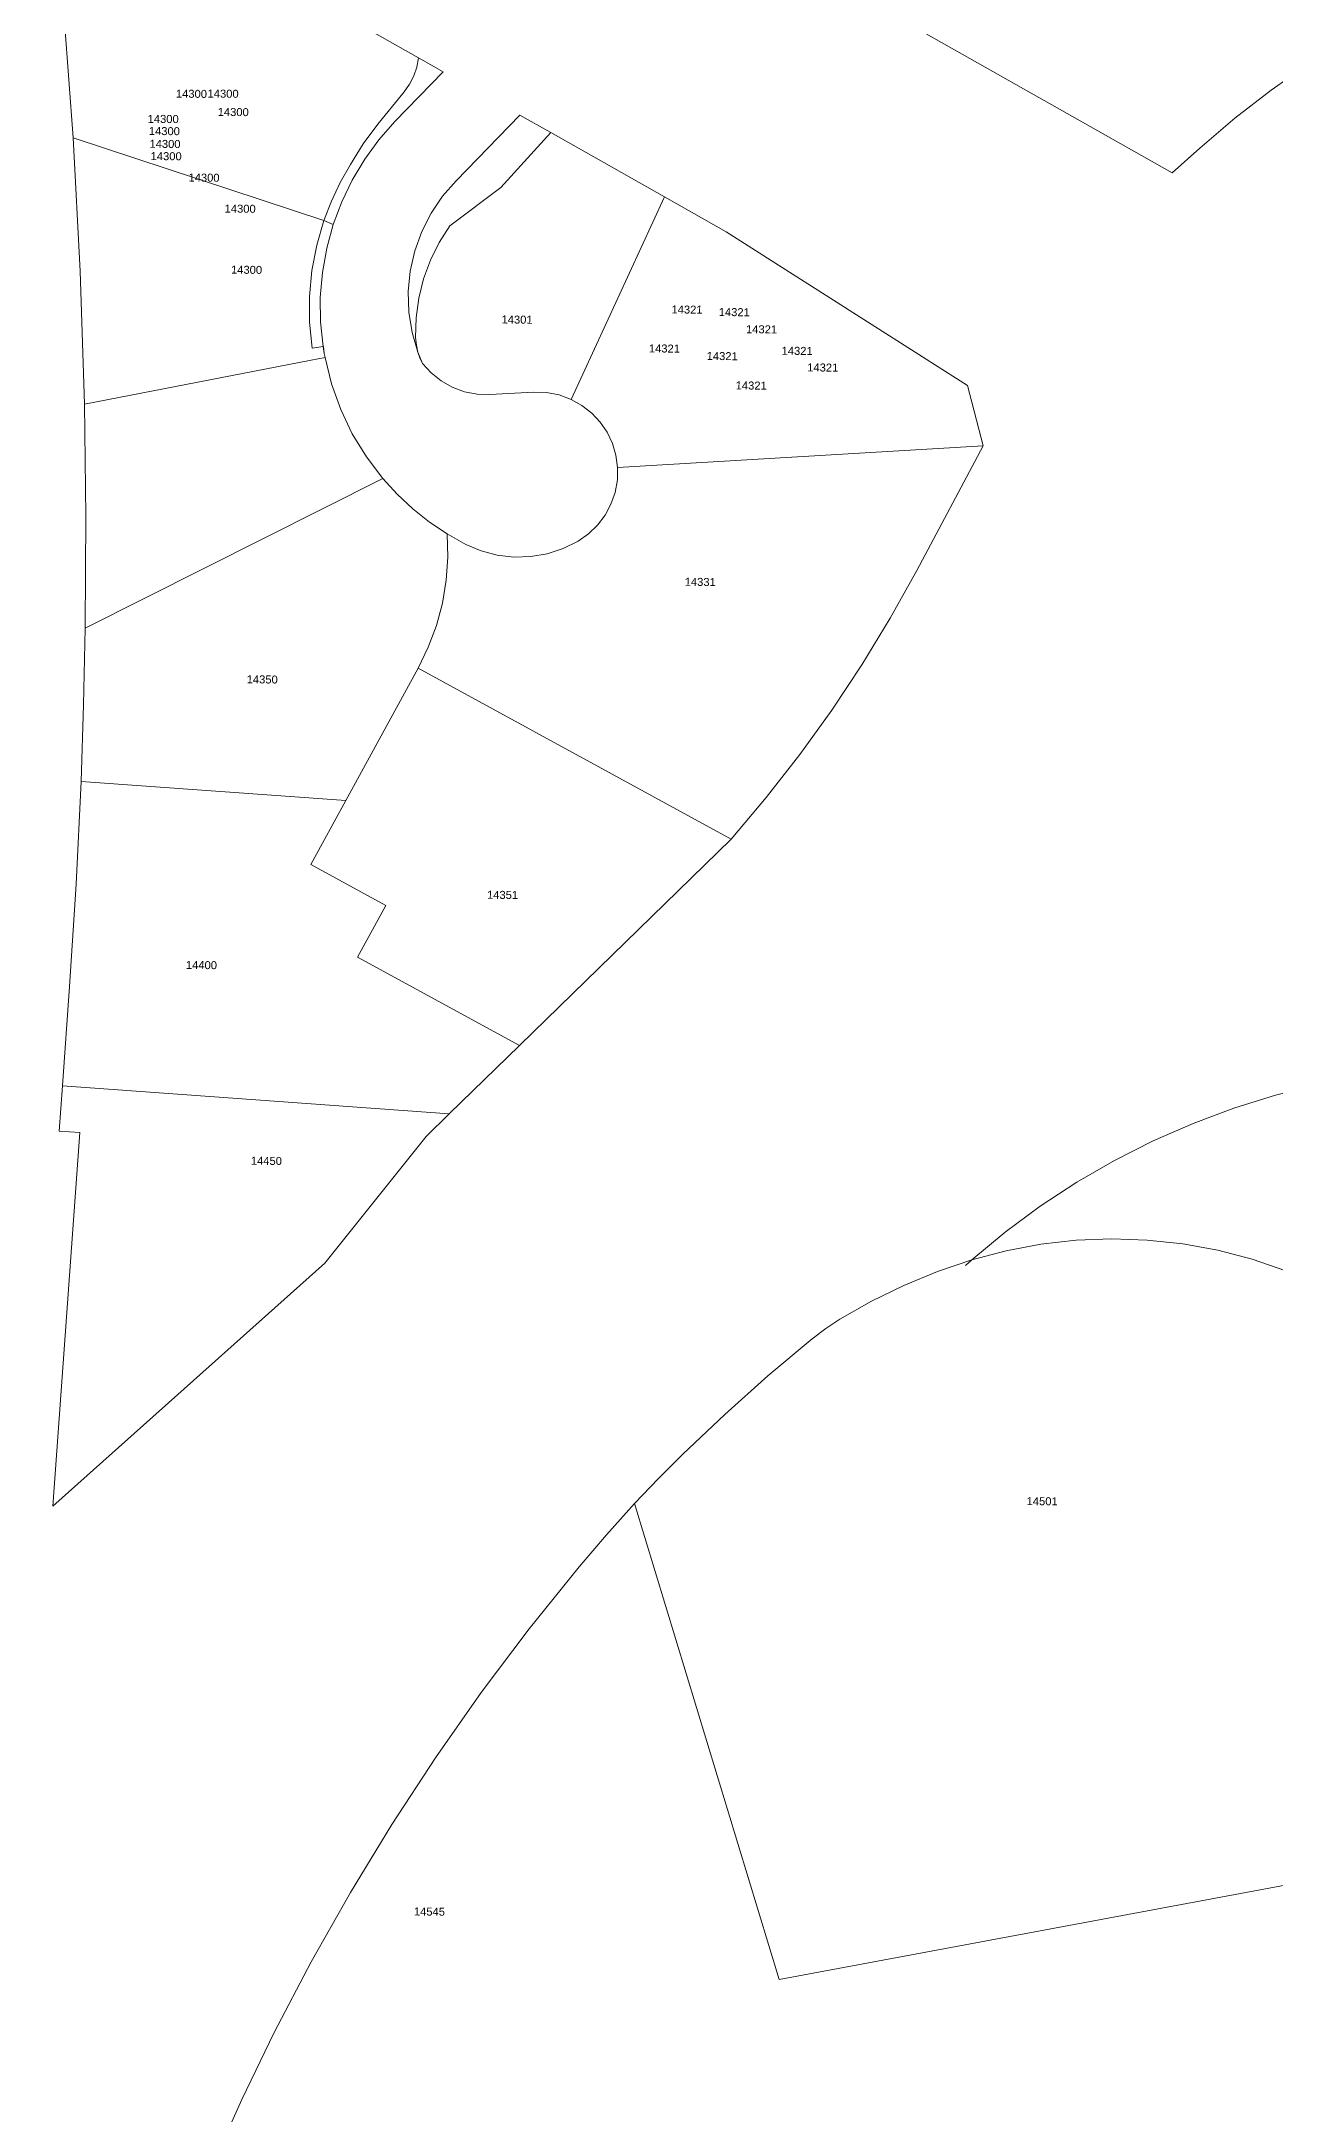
# Model space of a CAD drawing. Header units: feet. Extents: x 2808417 to 2820762, y 948624 to 970780.
# Drawn here: x 2811105 to 2812262, y 962924 to 964867 of the extents above; entities that cross this region are included whole.
import ezdxf
from ezdxf.enums import TextEntityAlignment as Align

# ---------------------------------------------------------------- set-up
doc = ezdxf.new("R2010")
doc.units = ezdxf.units.FT
doc.header["$LTSCALE"] = 0.015
doc.header["$MEASUREMENT"] = 0
doc.layers.add('Dakota County Addresses', color=7, linetype='Continuous')
doc.layers.add('Dakota County Parcels', color=7, linetype='Continuous')
doc.styles.add('Dimensions 100', font='arial.ttf')

# ---------------------------------------------------------------- blocks, each defined once
blk = doc.blocks.new('ACMAP_ANN_TEMPLATE_Dakota County Addresses')
at = {"layer": 'Dakota County Addresses', "style": 'Dimensions 100'}
blk.add_attdef('DakotaCountyAddress', text='', height=50, dxfattribs=at).set_placement((0, 0), align=Align.CENTER)

msp = doc.modelspace()

# ---------------------------------------------------------------- linework, layer by layer
at = {"layer": 'Dakota County Parcels', "lineweight": 5}
for p, q in [((2811311.6, 964934.6), (2811458.4, 964851.6)), ((2811919.9, 964882.4), (2812165, 964743.8)), ((2811481.3, 964838.6), (2811458.4, 964851.6)), ((2811436.2, 964791.9), (2811481.3, 964838.6)), ((2811420.1, 964789.4), (2811443.6, 964818.3)), ((2811443.6, 964818.3), (2811444.9, 964819.9)), ((2811493.7, 964736.3), (2811553.3, 964798)), ((2811553.3, 964798), (2811582.4, 964781.5)), ((2811134.5, 964776.7), (2811369.6, 964699.3)), ((2811535.4, 964730.2), (2811582.4, 964781.5)), ((2811582.4, 964781.5), (2811689, 964721.2)), ((2812165, 964743.8), (2812191, 964767.1)), ((2811487.7, 964694.2), (2811535.4, 964730.2)), ((2811601.6, 964531.4), (2811689, 964721.2)), ((2811689, 964721.2), (2811746.8, 964688.5)), ((2811369.6, 964699.3), (2811378.3, 964695.5)), ((2811746.8, 964688.5), (2811973.1, 964544.5)), ((2811145.1, 964526.9), (2811357.6, 964568.1)), ((2811357.6, 964568.1), (2811370.6, 964570.7)), ((2811973.1, 964544.5), (2811988, 964487.8)), ((2811525.3, 964536), (2811566.2, 964538.2)), ((2811645, 964467.7), (2811988, 964487.8)), ((2811925.6, 964370.9), (2811988, 964487.8)), ((2811145.7, 964317), (2811424.8, 964457.3)), ((2811485.1, 964405.3), (2811502.6, 964395.5)), ((2811390.1, 964155.3), (2811458, 964279.5)), ((2811141.8, 964173.3), (2811390.1, 964155.3)), ((2811357.3, 964095.3), (2811390.1, 964155.3)), ((2811553, 963925.7), (2811751.5, 964119.2)), ((2811357.3, 964095.3), (2811427.5, 964056.9)), ((2811401.2, 964008.7), (2811427.5, 964056.9)), ((2811401.2, 964008.7), (2811553, 963925.7)), ((2811124.4, 963887.8), (2811131.1, 963981)), ((2811487.1, 963861.6), (2811553, 963925.7)), ((2811121.3, 963845.5), (2811124.4, 963887.8)), ((2811124.4, 963887.8), (2811487.1, 963861.6)), ((2811465.4, 963840.4), (2811487.1, 963861.6)), ((2811115.4, 963493.8), (2811140.7, 963844.1)), ((2811140.7, 963844.1), (2811121.3, 963845.5)), ((2811370.3, 963721.8), (2811465.4, 963840.4)), ((2811977.1, 963724.8), (2811971.2, 963719.6)), ((2811115.4, 963493.8), (2811370.3, 963721.8)), ((2811796.6, 963050.1), (2811661, 963496.4)), ((2812303, 963144.7), (2811796.6, 963050.1))]:
    msp.add_line(p, q, dxfattribs=at)
for points in [[(2811134.5, 964776.7), (2811126.4, 964885.3), (2811116.4, 964993.9), (2811104.7, 965102.2)], [(2811444.9, 964819.9), (2811449.9, 964827), (2811453.9, 964834.8), (2811456.8, 964843), (2811458.4, 964851.6)], [(2812293.5, 964846.2), (2812258.1, 964821.4), (2812223.9, 964795.1), (2812191, 964767.1)], [(2811145.1, 964526.9), (2811140.9, 964651.8), (2811134.5, 964776.7)], [(2811436.2, 964791.9), (2811421.2, 964774.9), (2811407.8, 964756.6), (2811396.1, 964737.1), (2811386.3, 964716.7), (2811378.3, 964695.5)], [(2811420.1, 964789.4), (2811406.5, 964771.1), (2811394.6, 964751.6)], [(2811394.6, 964751.6), (2811384.9, 964734.8), (2811376.6, 964717.4), (2811369.6, 964699.3)], [(2811493.7, 964736.3), (2811480.9, 964721.9), (2811470.1, 964705.9), (2811461.3, 964688.7), (2811454.7, 964670.6), (2811450.5, 964651.7), (2811448.7, 964632.5), (2811449.3, 964613.2), (2811452.4, 964594.1), (2811457.8, 964575.6), (2811462, 964565.2)], [(2811369.6, 964699.3), (2811362.8, 964676), (2811358.3, 964652.2), (2811356.1, 964628), (2811356.2, 964603.8), (2811358.7, 964579.6)], [(2811378.3, 964695.5), (2811372.2, 964673.1), (2811368.1, 964650.3), (2811366.2, 964627.1), (2811366.5, 964604), (2811368.9, 964580.9), (2811369.9, 964574.6), (2811370.6, 964570.7)], [(2811487.7, 964694.2), (2811477.7, 964678.5), (2811469.4, 964661.9), (2811463, 964644.4), (2811458.5, 964626.4), (2811456, 964608), (2811455.6, 964589.4)], [(2811358.7, 964579.6), (2811368.9, 964580.9), (2811369.2, 964580.9)], [(2811369.2, 964580.9), (2811369.9, 964574.6), (2811370.6, 964570.7)], [(2811455.6, 964589.4), (2811456.3, 964582.4), (2811457.8, 964575.6), (2811459.6, 964570.3), (2811462, 964565.2)], [(2811370.6, 964570.7), (2811376.7, 964546), (2811385.3, 964522.1), (2811396.2, 964499.2), (2811409.5, 964477.5), (2811424.8, 964457.3)], [(2811462, 964565.2), (2811470.1, 964556.2), (2811479.5, 964548.7), (2811490, 964542.8), (2811501.4, 964538.6), (2811513.2, 964536.4), (2811525.3, 964536)], [(2811145.7, 964317), (2811146.3, 964422), (2811145.1, 964526.9)], [(2811601.6, 964531.4), (2811590.2, 964535.6), (2811578.3, 964537.9), (2811566.2, 964538.2)], [(2811645, 964467.7), (2811643.5, 964479.1), (2811640.1, 964490.2), (2811635.2, 964500.7), (2811628.7, 964510.2), (2811620.8, 964518.6), (2811611.6, 964525.8), (2811601.6, 964531.4)], [(2811608, 964398.6), (2811617.7, 964405.3), (2811626.2, 964413.4), (2811633.3, 964422.8), (2811638.8, 964433.2), (2811642.7, 964444.3), (2811644.8, 964455.9), (2811645, 964467.7)], [(2811424.8, 964457.3), (2811438.3, 964442.5), (2811452.9, 964428.9), (2811468.5, 964416.4), (2811485.1, 964405.3)], [(2811458, 964279.5), (2811467.5, 964299.1), (2811475.1, 964319.5), (2811480.7, 964340.5), (2811484.2, 964361.9), (2811485.7, 964383.6), (2811485.1, 964405.3)], [(2811502.6, 964395.5), (2811517, 964389.4), (2811532.2, 964385.4), (2811547.8, 964383.6), (2811563.5, 964384.1), (2811579, 964386.8), (2811593.9, 964391.6), (2811608, 964398.6)], [(2811751.5, 964119.2), (2811784.4, 964158.3), (2811815.9, 964198.6), (2811845.8, 964240), (2811874, 964282.6), (2811900.7, 964326.3), (2811925.6, 964370.9)], [(2811141.8, 964173.3), (2811144.2, 964245.1), (2811145.7, 964317)], [(2811458, 964279.5), (2811528.2, 964241.2), (2811751.5, 964119.2)], [(2811131.1, 963981), (2811137.2, 964077.1), (2811141.8, 964173.3)], [(2812301.7, 963889.1), (2812262.1, 963879.2), (2812223.1, 963867), (2812184.8, 963852.7), (2812147.4, 963836.4), (2812111, 963817.9), (2812075.6, 963797.5), (2812041.4, 963775.1), (2812008.6, 963750.8), (2811977.1, 963724.8)], [(2812302.3, 963701.6), (2812271.6, 963714.6), (2812240, 963725.4), (2812207.8, 963733.8), (2812175, 963739.8), (2812141.8, 963743.4), (2812108.5, 963744.5), (2812075.2, 963743.2), (2812042.1, 963739.5), (2812009.3, 963733.3), (2811977.1, 963724.8)], [(2811977.1, 963724.8), (2811944.9, 963713.9), (2811913.5, 963700.9), (2811883, 963686), (2811853.5, 963669.1)], [(2811853.5, 963669.1), (2811840.2, 963660.4), (2811827.6, 963650.8)], [(2811827.6, 963650.8), (2811786, 963616.1), (2811745.5, 963580), (2811706.2, 963542.7)], [(2811706.2, 963542.7), (2811683.3, 963519.8), (2811661, 963496.4)], [(2811661, 963496.4), (2811634.5, 963467.1), (2811608.9, 963437.1)], [(2811608.9, 963437.1), (2811562.1, 963378.8), (2811517.2, 963319.1), (2811474.2, 963257.9), (2811433.3, 963195.4), (2811394.4, 963131.6), (2811357.6, 963066.6), (2811322.9, 963000.5)], [(2811322.9, 963000.5), (2811292.6, 962937.8), (2811264.3, 962874.3), (2811238.2, 962809.9)]]:
    msp.add_lwpolyline(points, dxfattribs=at)

# ---------------------------------------------------------------- block references
at = {"layer": 'Dakota County Addresses', "lineweight": 5, "xscale": 0.15, "yscale": 0.15, "zscale": 0.15, "rotation": 359.5015230000861}
for p, values in [((2811245.3, 964814.2), {'DakotaCountyAddress': '14300'}), ((2811275, 964814.3), {'DakotaCountyAddress': '14300'}), ((2811218.8, 964790.6), {'DakotaCountyAddress': '14300'}), ((2811284.5, 964797.1), {'DakotaCountyAddress': '14300'}), ((2811219.9, 964779.2), {'DakotaCountyAddress': '14300'}), ((2811220.5, 964767.2), {'DakotaCountyAddress': '14300'}), ((2811221.6, 964755.7), {'DakotaCountyAddress': '14300'}), ((2811257.1, 964735.6), {'DakotaCountyAddress': '14300'}), ((2811291, 964706.5), {'DakotaCountyAddress': '14300'}), ((2811297, 964649.2), {'DakotaCountyAddress': '14300'}), ((2811710.1, 964611.9), {'DakotaCountyAddress': '14321'}), ((2811550.7, 964602.5), {'DakotaCountyAddress': '14301'}), ((2811754.4, 964609.5), {'DakotaCountyAddress': '14321'}), ((2811780, 964593.4), {'DakotaCountyAddress': '14321'}), ((2811688.9, 964575.4), {'DakotaCountyAddress': '14321'}), ((2811813.4, 964573.2), {'DakotaCountyAddress': '14321'}), ((2811743.1, 964568.3), {'DakotaCountyAddress': '14321'}), ((2811837.4, 964557.6), {'DakotaCountyAddress': '14321'}), ((2811770.3, 964540.7), {'DakotaCountyAddress': '14321'}), ((2811722.5, 964356.6), {'DakotaCountyAddress': '14331'}), ((2811311.7, 964265.2), {'DakotaCountyAddress': '14350'}), ((2811537.1, 964063.2), {'DakotaCountyAddress': '14351'}), ((2811254.7, 963997.4), {'DakotaCountyAddress': '14400'}), ((2811315.6, 963813.9), {'DakotaCountyAddress': '14450'}), ((2812043.2, 963494.8), {'DakotaCountyAddress': '14501'}), ((2811468.5, 963110.1), {'DakotaCountyAddress': '14545'})]:
    msp.add_blockref('ACMAP_ANN_TEMPLATE_Dakota County Addresses', p, dxfattribs=at).add_auto_attribs(values)

doc.saveas('drawing.dxf')
